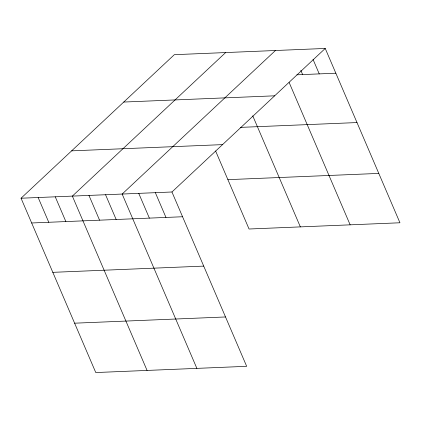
<?xml version="1.0" encoding="UTF-8"?>
<svg xmlns="http://www.w3.org/2000/svg" width="421" height="421" viewBox="0 0 421 421"><rect width="100%" height="100%" fill="white"/><g stroke="black" fill="none" stroke-linecap="round" stroke-linejoin="round"><path stroke-width="0.63" d="M21.05 198.223L171.952 191.992L246.669 366.317L95.767 372.548L21.05 198.223L174.331 54.683L325.233 48.452L399.95 222.777L249.048 229.008L215.615 151.007M225.64 52.562L72.359 196.107L147.071 370.433M275.434 50.509L122.153 194.049L196.87 368.375M171.952 191.992L325.233 48.452M296.9 74.812L335.842 73.207M123.748 102.05L274.65 95.82M240.302 127.384L356.997 122.564M71.633 150.855L222.535 144.624M227.893 179.651L378.795 173.415M31.659 222.983L182.561 216.747M52.814 272.34L203.717 266.104M74.612 323.191L225.514 316.96M313.035 59.398L319.244 73.891M300.836 70.349L302.646 74.575M289.143 82.484L350.151 224.83M252.758 115.843L300.352 226.887M155.354 192.676L165.963 217.431M138.756 193.365L149.366 218.12M105.555 194.734L116.164 219.488M88.957 195.418L99.566 220.178M55.256 196.812L65.865 221.567M38.153 197.517L48.762 222.272"/></g></svg>
